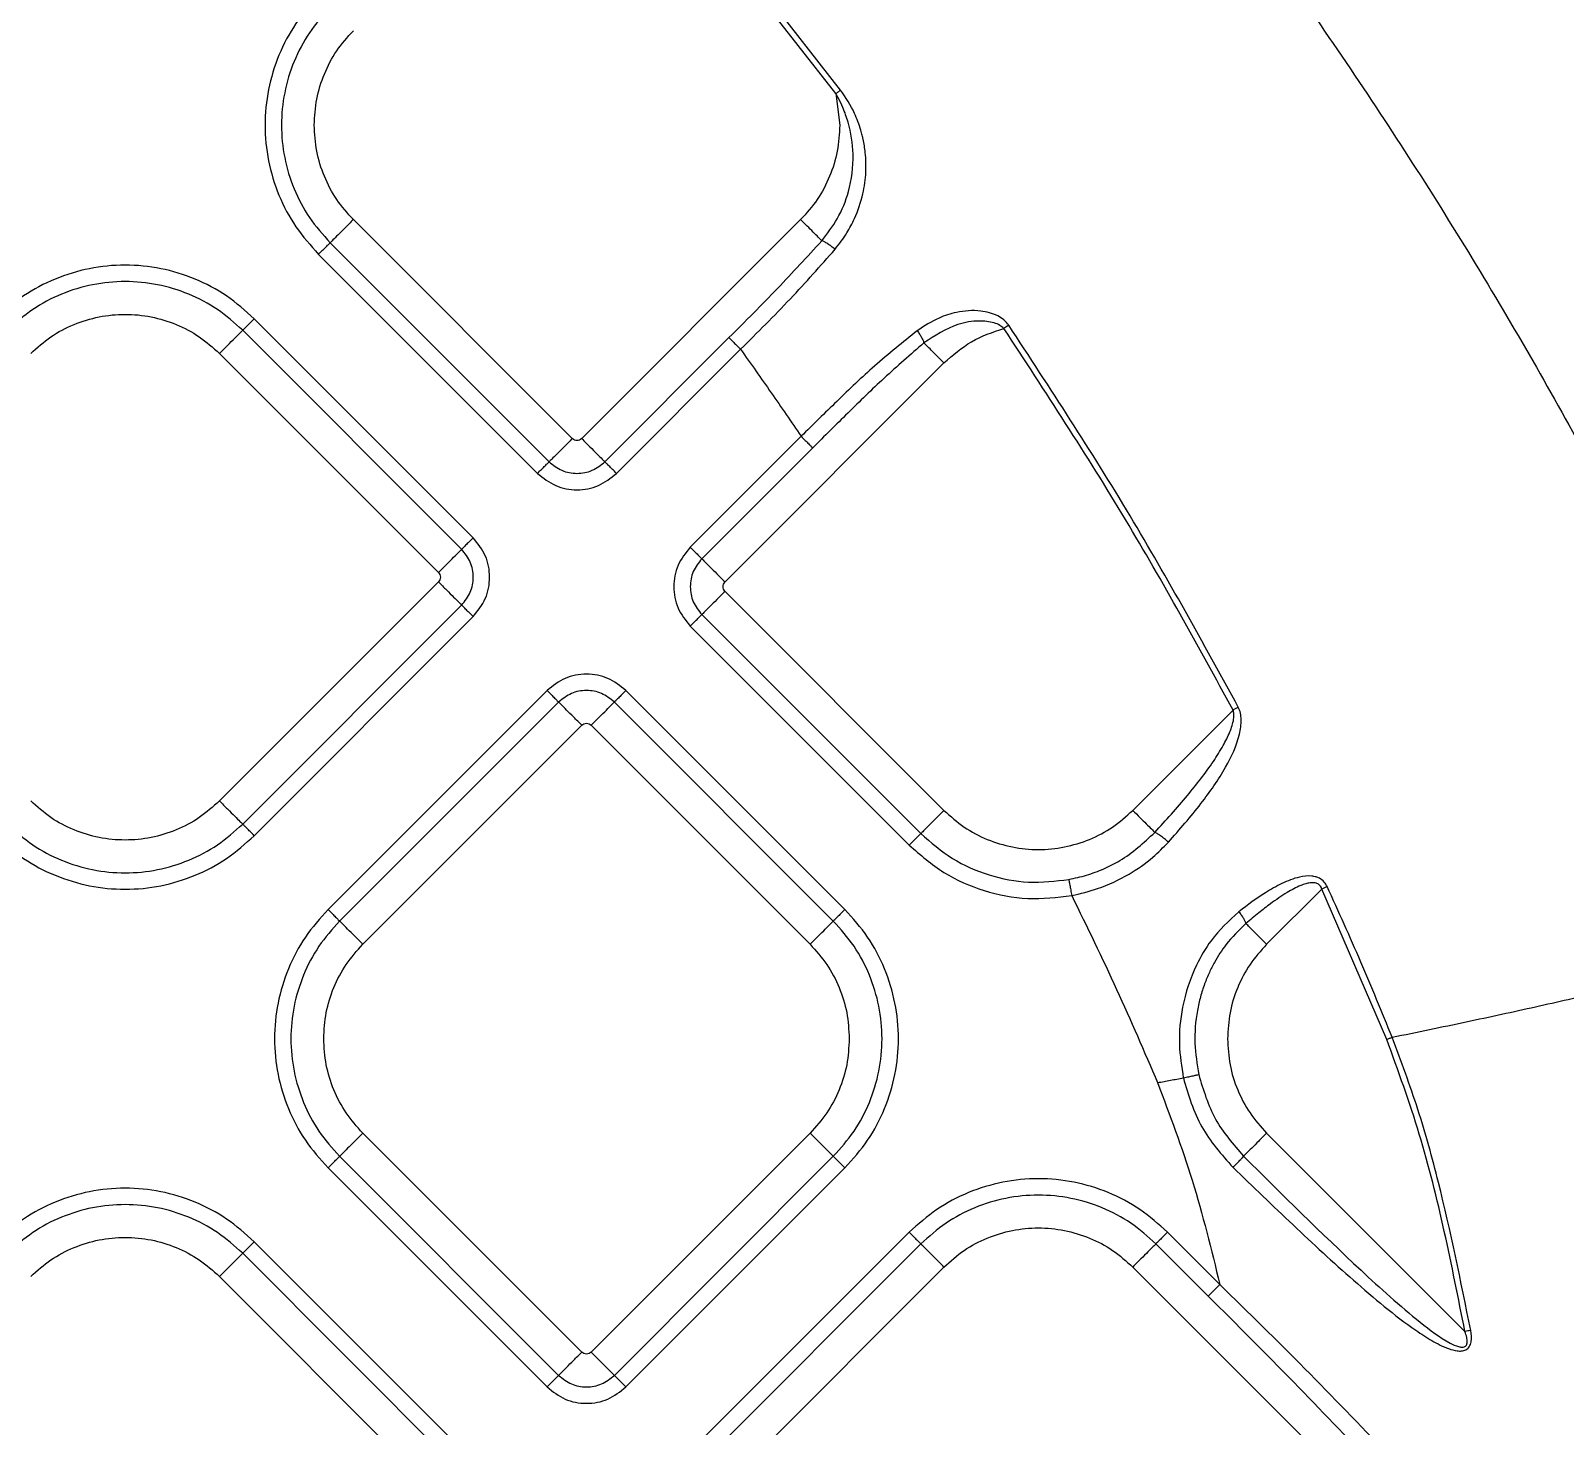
# Model space of a CAD drawing. Extents: x 400 to 501, y 484 to 634.
# Drawn here: x 463.906 to 468.523, y 555.801 to 559.999 of the extents above; entities that cross this region are included whole.
import ezdxf

# ---------------------------------------------------------------- set-up
doc = ezdxf.new("R2010")
doc.units = 0
doc.header["$MEASUREMENT"] = 0
doc.layers.add('DIM', color=3, linetype='Continuous')
doc.layers.add('GEOMETRY', color=3, linetype='Continuous', lineweight=25)

# ---------------------------------------------------------------- blocks, each defined once
blk = doc.blocks.new('2026 GRANDEE')
at = {"layer": 'GEOMETRY', "ltscale": 16}
for p, q in [((15.9041, -37.0303), (15.6046, -36.648)), ((15.9181, -37.0197), (15.6183, -36.6369)), ((15.9041, -37.0303), (15.9155, -37.1253)), ((15.1107, -38.0682), (14.4519, -37.4093)), ((15.7978, -37.4093), (15.139, -38.0682)), ((14.3821, -37.4791), (15.041, -38.1379)), ((14.3473, -37.5139), (15.0061, -38.1727)), ((14.8126, -38.3663), (14.1538, -37.7074)), ((14.7777, -38.4011), (14.1189, -37.7423)), ((15.2087, -38.1379), (15.5821, -37.7645)), ((16.4238, -37.7267), (16.4092, -37.7365)), ((14.0492, -37.812), (14.708, -38.4709)), ((15.2436, -38.1728), (15.6169, -37.7994)), ((16.229, -37.8405), (15.5702, -38.4994)), ((15.7992, -38.0612), (15.4656, -38.3948)), ((15.834, -38.0961), (15.5005, -38.4296)), ((14.708, -38.4991), (14.0492, -39.158)), ((16.229, -39.1865), (15.5702, -38.5276)), ((14.1189, -39.2277), (14.7777, -38.5689)), ((15.5005, -38.5974), (16.1593, -39.2562)), ((14.1538, -39.2626), (14.8126, -38.6037)), ((15.4656, -38.6322), (16.1244, -39.2911)), ((15.0346, -38.8258), (14.3758, -39.4846)), ((15.9309, -39.4846), (15.2721, -38.8258)), ((15.0695, -38.8606), (14.4107, -39.5194)), ((15.896, -39.5194), (15.2372, -38.8606)), ((16.7971, -39.1865), (17.0991, -38.8845)), ((14.4804, -39.5892), (15.1392, -38.9303)), ((15.1675, -38.9303), (15.8263, -39.5892)), ((17.3661, -39.423), (17.1999, -39.5892)), ((17.5612, -39.8754), (17.3661, -39.423)), ((15.1392, -40.8161), (14.4804, -40.1573)), ((15.8263, -40.1573), (15.1675, -40.8161)), ((17.1999, -40.1573), (17.7966, -40.7541)), ((14.3758, -40.2619), (15.0346, -40.9207)), ((14.4107, -40.227), (15.0695, -40.8859)), ((15.2372, -40.8859), (15.896, -40.227)), ((15.2721, -40.9207), (15.9309, -40.2619)), ((14.8126, -41.1428), (14.1537, -40.4839)), ((16.1245, -40.4554), (15.4656, -41.1143)), ((16.1593, -40.4903), (15.5005, -41.1491)), ((17.0242, -40.6476), (16.8669, -40.4903)), ((17.0591, -40.6127), (16.9018, -40.4554)), ((14.7777, -41.1776), (14.1189, -40.5188)), ((15.5702, -41.2189), (16.229, -40.56)), ((17.456, -41.2189), (16.7972, -40.56)), ((14.0491, -40.5885), (14.708, -41.2474))]:
    blk.add_line(p, q, dxfattribs=at)
for points, knots in [([(16.0596, -35.1696), (16.0991, -35.2141), (16.3036, -35.4463), (16.6609, -35.8737), (17.1121, -36.4628), (17.5309, -37.0638), (17.9146, -37.6745), (18.2591, -38.2931), (18.5653, -38.9166), (18.7336, -39.3423), (18.8169, -39.553)], [0.5523938, 0.5523938, 0.5523938, 0.5523938, 0.5677371, 0.6321568, 0.6959727, 0.758973, 0.8209813, 0.8818622, 0.9415362, 1, 1, 1, 1]), ([(19.5752, -39.1144), (19.4737, -38.9216), (19.2746, -38.5438), (18.9512, -37.9998), (18.6234, -37.4859), (18.289, -36.996), (17.9176, -36.4831), (17.5035, -35.9458), (17.135, -35.4977), (16.9156, -35.2422), (16.8524, -35.1696)], [0, 0, 0, 0, 0.0554036, 0.1086248, 0.1594355, 0.2082825, 0.2567981, 0.3172163, 0.3769247, 0.4007728, 0.4007728, 0.4007728, 0.4007728]), ([(15.8614, -37.4729), (15.8779, -37.4515), (15.9124, -37.4066), (15.9479, -37.3184), (15.9605, -37.2183), (15.9469, -37.1322), (15.9274, -37.0768), (15.9142, -37.0485), (15.9066, -37.0349), (15.9041, -37.0303)], [0, 0, 0, 0, 0.1710754, 0.3590464, 0.5981307, 0.8037771, 0.9022181, 0.9671709, 1, 1, 1, 1]), ([(15.9014, -37.4988), (15.9138, -37.4826), (15.9361, -37.4535), (15.9653, -37.3977), (15.9863, -37.3365), (15.9955, -37.2691), (15.9941, -37.2206), (15.9897, -37.1876), (15.9868, -37.1725), (15.9845, -37.162), (15.9822, -37.1529), (15.9755, -37.1282), (15.9582, -37.0804), (15.9332, -37.0425), (15.9181, -37.0197)], [0, 0, 0, 0, 0.1182041, 0.2133404, 0.3673721, 0.4951964, 0.6084827, 0.6484556, 0.6873756, 0.6972919, 0.7107302, 0.7414992, 0.8446399, 1, 1, 1, 1]), ([(15.9181, -37.0197), (15.9158, -37.0214), (15.9113, -37.0249), (15.9065, -37.0285), (15.9041, -37.0303)], [0, 0, 0, 0, 0.5, 1, 1, 1, 1]), ([(15.5821, -37.7645), (15.6312, -37.7154), (15.7268, -37.6199), (15.8174, -37.521), (15.8614, -37.4729)], [0, 0, 0, 0, 0.514296, 1, 1, 1, 1]), ([(15.9014, -37.4988), (15.8977, -37.4957), (15.8901, -37.4896), (15.8789, -37.4819), (15.8688, -37.4758), (15.8639, -37.4739), (15.8614, -37.4729)], [0, 0, 0, 0, 0.249999, 0.5, 0.750001, 1, 1, 1, 1]), ([(15.6169, -37.7994), (15.6676, -37.7492), (15.7664, -37.6513), (15.8572, -37.5487), (15.9014, -37.4988)], [0, 0, 0, 0, 0.512775, 1, 1, 1, 1]), ([(16.4238, -37.7267), (16.4193, -37.7213), (16.4099, -37.7099), (16.3818, -37.6931), (16.3328, -37.6802), (16.2719, -37.685), (16.2068, -37.7058), (16.1698, -37.7298), (16.1485, -37.7437)], [0, 0, 0, 0, 0.068061, 0.141404, 0.316171, 0.562562, 0.746712, 1, 1, 1, 1]), ([(16.4092, -37.7365), (16.4054, -37.7333), (16.3968, -37.7259), (16.3716, -37.7166), (16.3284, -37.7122), (16.2528, -37.7249), (16.2016, -37.7587), (16.1689, -37.7804)], [0, 0, 0, 0, 0.055543, 0.128, 0.30131, 0.552186, 1, 1, 1, 1]), ([(16.1485, -37.7437), (16.1054, -37.7783), (16.0224, -37.8449), (15.908, -37.9543), (15.8349, -38.0261), (15.7992, -38.0612)], [0, 0, 0, 0, 0.355213, 0.684189, 1, 1, 1, 1]), ([(16.1485, -37.7437), (16.1508, -37.7471), (16.1556, -37.7538), (16.1616, -37.7638), (16.1663, -37.773), (16.168, -37.778), (16.1689, -37.7804)], [0, 0, 0, 0, 0.249999, 0.5, 0.750001, 1, 1, 1, 1]), ([(17.0991, -38.8845), (16.9936, -38.6921), (16.7786, -38.3005), (16.5338, -37.9267), (16.4092, -37.7365)], [0, 0, 0, 0, 0.491079, 1, 1, 1, 1]), ([(17.1147, -38.8762), (17.0085, -38.6828), (16.7932, -38.2906), (16.548, -37.9164), (16.4238, -37.7267)], [0, 0, 0, 0, 0.493265, 1, 1, 1, 1]), ([(15.6169, -37.7994), (15.6478, -37.8429), (15.7093, -37.9297), (15.7693, -38.0175), (15.7992, -38.0612)], [0, 0, 0, 0, 0.501569, 1, 1, 1, 1]), ([(16.1689, -37.7804), (16.1286, -37.8153), (16.0504, -37.8831), (15.9403, -37.9905), (15.8692, -38.0611), (15.834, -38.0961)], [0, 0, 0, 0, 0.349633, 0.678146, 1, 1, 1, 1]), ([(15.139, -38.0682), (15.1369, -38.0698), (15.1328, -38.0731), (15.1248, -38.0745), (15.1169, -38.0731), (15.1128, -38.0698), (15.1107, -38.0682)], [0, 0, 0, 0, 0.250227, 0.500001, 0.749773, 1, 1, 1, 1]), ([(15.041, -38.1379), (15.0532, -38.1476), (15.0777, -38.167), (15.1248, -38.1755), (15.1719, -38.167), (15.1964, -38.1476), (15.2087, -38.1379)], [0, 0, 0, 0, 0.2499848, 0.4999945, 0.7500184, 1, 1, 1, 1]), ([(15.0061, -38.1727), (15.0235, -38.1865), (15.0582, -38.214), (15.1248, -38.2259), (15.1915, -38.214), (15.2262, -38.1865), (15.2436, -38.1728)], [0, 0, 0, 0, 0.250039, 0.499994, 0.749965, 1, 1, 1, 1]), ([(14.8126, -38.6037), (14.8263, -38.5864), (14.8538, -38.5517), (14.8658, -38.485), (14.8538, -38.4183), (14.8263, -38.3836), (14.8126, -38.3663)], [0, 0, 0, 0, 0.2500385, 0.4999937, 0.7499651, 1, 1, 1, 1]), ([(14.7777, -38.5689), (14.7874, -38.5566), (14.8069, -38.5321), (14.8153, -38.485), (14.8069, -38.4379), (14.7874, -38.4134), (14.7777, -38.4011)], [0, 0, 0, 0, 0.249985, 0.499995, 0.750018, 1, 1, 1, 1]), ([(15.4656, -38.3948), (15.4518, -38.4121), (15.4243, -38.4468), (15.4124, -38.5135), (15.4243, -38.5802), (15.4518, -38.6149), (15.4656, -38.6322)], [0, 0, 0, 0, 0.250039, 0.499994, 0.749965, 1, 1, 1, 1]), ([(15.5005, -38.4296), (15.4907, -38.4419), (15.4713, -38.4664), (15.4629, -38.5135), (15.4713, -38.5606), (15.4907, -38.5851), (15.5005, -38.5974)], [0, 0, 0, 0, 0.249985, 0.499995, 0.750018, 1, 1, 1, 1]), ([(14.708, -38.4709), (14.7096, -38.4729), (14.7129, -38.4771), (14.7144, -38.485), (14.7129, -38.4929), (14.7096, -38.4971), (14.708, -38.4991)], [0, 0, 0, 0, 0.250227, 0.500001, 0.749773, 1, 1, 1, 1]), ([(15.5702, -38.5276), (15.5685, -38.5256), (15.5653, -38.5214), (15.5638, -38.5135), (15.5653, -38.5056), (15.5685, -38.5014), (15.5702, -38.4994)], [0, 0, 0, 0, 0.2502271, 0.500001, 0.7497726, 1, 1, 1, 1]), ([(15.2721, -38.8258), (15.2547, -38.812), (15.22, -38.7845), (15.1534, -38.7726), (15.0867, -38.7845), (15.052, -38.812), (15.0346, -38.8258)], [0, 0, 0, 0, 0.250039, 0.499994, 0.749965, 1, 1, 1, 1]), ([(15.2372, -38.8606), (15.225, -38.8509), (15.2004, -38.8315), (15.1533, -38.8231), (15.1063, -38.8315), (15.0817, -38.8509), (15.0695, -38.8606)], [0, 0, 0, 0, 0.249985, 0.499995, 0.750018, 1, 1, 1, 1]), ([(16.9041, -39.2823), (16.9377, -39.2441), (17.001, -39.1722), (17.0752, -39.0651), (17.116, -38.9789), (17.1245, -38.9218), (17.1221, -38.894), (17.1171, -38.882), (17.1147, -38.8762)], [0, 0, 0, 0, 0.318933, 0.599871, 0.828207, 0.920404, 0.96138, 1, 1, 1, 1]), ([(17.1147, -38.8762), (17.1122, -38.8776), (17.1071, -38.8803), (17.1018, -38.8831), (17.0991, -38.8845)], [0, 0, 0, 0, 0.5, 1, 1, 1, 1]), ([(15.1392, -38.9303), (15.1413, -38.9287), (15.1454, -38.9254), (15.1533, -38.924), (15.1613, -38.9254), (15.1654, -38.9287), (15.1675, -38.9303)], [0, 0, 0, 0, 0.250227, 0.500001, 0.749773, 1, 1, 1, 1]), ([(16.8635, -39.2528), (16.8968, -39.2161), (16.9591, -39.1474), (17.0272, -39.0598), (17.0681, -38.995), (17.0894, -38.9527), (17.1001, -38.9205), (17.1023, -38.8975), (17.1001, -38.8885), (17.0991, -38.8845)], [0, 0, 0, 0, 0.3316175, 0.6200577, 0.7455209, 0.847976, 0.9388222, 0.9725566, 1, 1, 1, 1]), ([(16.6045, -39.3943), (16.6225, -39.3904), (16.6584, -39.3825), (16.7097, -39.363), (16.7832, -39.3267), (16.83, -39.2836), (16.8635, -39.2528)], [0, 0, 0, 0, 0.184041, 0.36639, 0.547048, 1, 1, 1, 1]), ([(16.6135, -39.4428), (16.6397, -39.4366), (16.6998, -39.4223), (16.7826, -39.3829), (16.8534, -39.334), (16.8889, -39.2977), (16.9041, -39.2823)], [0, 0, 0, 0, 0.23832, 0.545937, 0.806894, 1, 1, 1, 1]), ([(16.9041, -39.2823), (16.9001, -39.2788), (16.8921, -39.2717), (16.8804, -39.2627), (16.8702, -39.2558), (16.8657, -39.2538), (16.8635, -39.2528)], [0, 0, 0, 0, 0.249998, 0.5, 0.750002, 1, 1, 1, 1]), ([(17.382, -39.4156), (17.3793, -39.4108), (17.3736, -39.4006), (17.361, -39.3912), (17.348, -39.3861), (17.3276, -39.3823), (17.2919, -39.3867), (17.2453, -39.4053), (17.1842, -39.4399), (17.1425, -39.4713), (17.1162, -39.4912)], [0, 0, 0, 0, 0.051707, 0.109742, 0.144983, 0.187743, 0.311921, 0.495736, 0.681715, 1, 1, 1, 1]), ([(17.3661, -39.423), (17.3654, -39.421), (17.3641, -39.4172), (17.3606, -39.4123), (17.3563, -39.4084), (17.3499, -39.4053), (17.3411, -39.4036), (17.3297, -39.4043), (17.3165, -39.4073), (17.2928, -39.4158), (17.2571, -39.4351), (17.2156, -39.4639), (17.1747, -39.4956), (17.1503, -39.5161), (17.1376, -39.5269)], [0, 0, 0, 0, 0.0223526, 0.0431371, 0.06354, 0.0848117, 0.1196514, 0.1609825, 0.2103422, 0.268636, 0.4373706, 0.654948, 0.8190689, 1, 1, 1, 1]), ([(17.382, -39.4156), (17.3794, -39.4168), (17.3742, -39.4192), (17.3688, -39.4218), (17.3661, -39.423)], [0, 0, 0, 0, 0.4999998, 1, 1, 1, 1]), ([(17.5775, -39.8688), (17.5466, -39.7932), (17.4843, -39.6409), (17.4163, -39.4911), (17.382, -39.4156)], [0, 0, 0, 0, 0.4966566, 1, 1, 1, 1]), ([(16.6135, -39.4428), (16.6593, -39.5366), (16.7499, -39.722), (16.8314, -39.9116), (16.8717, -40.0053)], [0, 0, 0, 0, 0.505822, 1, 1, 1, 1]), ([(17.1162, -39.4912), (17.0866, -39.5188), (17.0363, -39.5656), (16.979, -39.6647), (16.944, -39.7702), (16.9329, -39.8868), (16.944, -39.9574), (16.9492, -39.991)], [0, 0, 0, 0, 0.220934, 0.374985, 0.615684, 0.81693, 1, 1, 1, 1]), ([(17.1162, -39.4912), (17.1187, -39.4946), (17.1238, -39.5013), (17.1301, -39.5111), (17.135, -39.52), (17.1367, -39.5246), (17.1376, -39.5269)], [0, 0, 0, 0, 0.249999, 0.5, 0.750001, 1, 1, 1, 1]), ([(17.1376, -39.5269), (17.1164, -39.5472), (17.0877, -39.5747), (17.0589, -39.6162), (17.0422, -39.6439), (17.0266, -39.6748), (17.0124, -39.7092), (17.0002, -39.7475), (16.987, -39.8067), (16.98, -39.886), (16.9904, -39.9499), (16.9955, -39.9811)], [0, 0, 0, 0, 0.176679, 0.239633, 0.304556, 0.371441, 0.447361, 0.527782, 0.612704, 0.810825, 1, 1, 1, 1]), ([(17.5775, -39.8688), (17.6526, -39.8533), (17.8029, -39.8223), (18.012, -39.7768), (18.2058, -39.7325), (18.3806, -39.6901), (18.5341, -39.65), (18.6619, -39.613), (18.7633, -39.5792), (18.7987, -39.5619), (18.8169, -39.553)], [0, 0, 0, 0, 0.118135, 0.236568, 0.355876, 0.476787, 0.600216, 0.727371, 0.859906, 1, 1, 1, 1]), ([(17.5612, -39.8754), (17.5639, -39.8743), (17.5695, -39.872), (17.5748, -39.8699), (17.5775, -39.8688)], [0, 0, 0, 0, 0.5000001, 1, 1, 1, 1]), ([(17.7966, -40.7541), (17.7767, -40.6536), (17.7371, -40.4543), (17.6646, -40.159), (17.5956, -39.9699), (17.5612, -39.8754)], [0, 0, 0, 0, 0.337488, 0.668963, 1, 1, 1, 1]), ([(17.8138, -40.7508), (17.7838, -40.6019), (17.7389, -40.3783), (17.6578, -40.0841), (17.6044, -39.9408), (17.5775, -39.8688)], [0, 0, 0, 0, 0.49834, 0.748067, 1, 1, 1, 1]), ([(16.9493, -39.991), (16.9547, -39.9898), (16.9657, -39.9874), (16.98, -39.9843), (16.991, -39.982), (16.994, -39.9814), (16.9955, -39.9811)], [0, 0, 0, 0, 0.249997, 0.5, 0.750003, 1, 1, 1, 1]), ([(16.9955, -39.9811), (17.0094, -40.0274), (17.0367, -40.119), (17.0995, -40.1911), (17.1305, -40.2267)], [0, 0, 0, 0, 0.505848, 1, 1, 1, 1]), ([(16.8717, -40.0053), (16.8846, -40.003), (16.9105, -39.9982), (16.9363, -39.9934), (16.9493, -39.991)], [0, 0, 0, 0, 0.500227, 1, 1, 1, 1]), ([(16.8717, -40.0053), (16.9083, -40.1026), (16.9831, -40.3013), (17.0334, -40.5075), (17.0591, -40.6127)], [0, 0, 0, 0, 0.489737, 1, 1, 1, 1]), ([(16.9493, -39.991), (16.9644, -40.042), (16.9943, -40.1429), (17.0642, -40.2216), (17.0988, -40.2605)], [0, 0, 0, 0, 0.505209, 1, 1, 1, 1]), ([(17.0988, -40.2605), (17.1026, -40.2566), (17.1103, -40.2488), (17.1201, -40.2385), (17.1275, -40.2304), (17.1295, -40.228), (17.1305, -40.2267)], [0, 0, 0, 0, 0.249997, 0.5, 0.750003, 1, 1, 1, 1]), ([(17.0988, -40.2605), (17.1588, -40.3183), (17.2782, -40.4334), (17.4296, -40.5735), (17.5529, -40.6789), (17.6315, -40.7399), (17.6963, -40.782), (17.738, -40.8035), (17.7688, -40.8123), (17.7864, -40.8131), (17.7974, -40.8105), (17.8051, -40.8055), (17.81, -40.7998), (17.8134, -40.7927), (17.8175, -40.7765), (17.8154, -40.7623), (17.8138, -40.7508)], [0, 0, 0, 0, 0.255582, 0.509018, 0.634229, 0.757337, 0.817601, 0.876361, 0.904934, 0.919081, 0.933322, 0.940744, 0.948535, 0.956752, 0.965287, 1, 1, 1, 1]), ([(17.1305, -40.2267), (17.2473, -40.3425), (17.4204, -40.5142), (17.6279, -40.7013), (17.7272, -40.7773), (17.7716, -40.7985), (17.7863, -40.8014), (17.7936, -40.8008), (17.7983, -40.7984), (17.8012, -40.7951), (17.803, -40.7907), (17.804, -40.7829), (17.8022, -40.7702), (17.7986, -40.76), (17.7966, -40.7541)], [0, 0, 0, 0, 0.5249315, 0.7782563, 0.8960369, 0.9263846, 0.9371244, 0.9454778, 0.9501945, 0.9547579, 0.9596807, 0.9653795, 0.9800621, 1, 1, 1, 1]), ([(17.5619, -41.1212), (17.4802, -41.0356), (17.3159, -40.8637), (17.145, -40.6967), (17.0591, -40.6127)], [0, 0, 0, 0, 0.497221, 1, 1, 1, 1]), ([(17.5201, -41.1548), (17.4409, -41.0718), (17.2777, -40.901), (17.1103, -40.7337), (17.0242, -40.6476)], [0, 0, 0, 0, 0.485574, 1, 1, 1, 1]), ([(19.088, -40.6964), (19.0676, -40.7073), (19.0273, -40.7289), (18.9205, -40.7776), (18.7833, -40.8368), (18.6131, -40.9073), (18.4101, -40.989), (18.2008, -41.0711), (17.9952, -41.1502), (17.8004, -41.2242), (17.6616, -41.2759), (17.5904, -41.3024)], [0, 0, 0, 0, 0.119833, 0.237501, 0.35482, 0.473455, 0.595101, 0.721731, 0.810129, 0.90261, 1, 1, 1, 1]), ([(15.1675, -40.8161), (15.1654, -40.8178), (15.1613, -40.821), (15.1533, -40.8225), (15.1454, -40.821), (15.1413, -40.8178), (15.1392, -40.8161)], [0, 0, 0, 0, 0.250227, 0.500001, 0.749773, 1, 1, 1, 1]), ([(15.0695, -40.8859), (15.0817, -40.8956), (15.1063, -40.915), (15.1533, -40.9234), (15.2004, -40.915), (15.225, -40.8956), (15.2372, -40.8859)], [0, 0, 0, 0, 0.249985, 0.499995, 0.750018, 1, 1, 1, 1]), ([(15.0346, -40.9207), (15.052, -40.9345), (15.0867, -40.962), (15.1533, -40.9739), (15.22, -40.962), (15.2547, -40.9345), (15.2721, -40.9207)], [0, 0, 0, 0, 0.250039, 0.499994, 0.749965, 1, 1, 1, 1])]:
    blk.add_open_spline(points, degree=3, knots=knots, dxfattribs=at)
for points in [[(14.3473, -36.7366), (14.3233, -36.7635), (14.2753, -36.8173), (14.225, -36.9138), (14.1933, -37.0173), (14.1828, -37.1253), (14.1933, -37.2332), (14.225, -37.3368), (14.2753, -37.4333), (14.3233, -37.487), (14.3473, -37.5139)], [(14.3821, -36.7715), (14.3603, -36.796), (14.3166, -36.8449), (14.2709, -36.9327), (14.242, -37.027), (14.2324, -37.1253), (14.242, -37.2235), (14.2709, -37.3178), (14.3166, -37.4056), (14.3603, -37.4546), (14.3821, -37.4791)], [(14.3342, -37.1253), (14.3357, -37.099), (14.3387, -37.0464), (14.3627, -36.9707), (14.3992, -36.9001), (14.4343, -36.8609), (14.4519, -36.8412)], [(14.4519, -37.4093), (14.4343, -37.3897), (14.3992, -37.3504), (14.3627, -37.2799), (14.3387, -37.2042), (14.3357, -37.1516), (14.3342, -37.1253)], [(15.9155, -37.1253), (15.914, -37.1516), (15.911, -37.2042), (15.887, -37.2799), (15.8505, -37.3504), (15.8154, -37.3897), (15.7978, -37.4093)], [(14.4519, -37.4093), (14.4436, -37.4176), (14.427, -37.4342), (14.4054, -37.4558), (14.3888, -37.4724), (14.3844, -37.4768), (14.3821, -37.4791)], [(15.8614, -37.4729), (15.858, -37.4696), (15.8513, -37.4628), (15.8357, -37.4473), (15.8176, -37.4291), (15.8044, -37.4159), (15.7978, -37.4093)], [(14.3473, -37.5139), (14.3514, -37.5098), (14.3597, -37.5015), (14.3705, -37.4907), (14.3788, -37.4824), (14.381, -37.4802), (14.3821, -37.4791)], [(14.1538, -37.7074), (14.1269, -37.6834), (14.0731, -37.6355), (13.9766, -37.5852), (13.8731, -37.5535), (13.7651, -37.5429), (13.6571, -37.5535), (13.5536, -37.5852), (13.4571, -37.6355), (13.4033, -37.6834), (13.3765, -37.7074)], [(14.1189, -37.7423), (14.0944, -37.7205), (14.0455, -37.6768), (13.9576, -37.631), (13.8634, -37.6022), (13.7651, -37.5926), (13.6668, -37.6022), (13.5726, -37.631), (13.4847, -37.6768), (13.4358, -37.7205), (13.4113, -37.7423)], [(13.481, -37.812), (13.5007, -37.7945), (13.54, -37.7594), (13.6105, -37.7227), (13.6862, -37.6995), (13.7651, -37.6918), (13.844, -37.6995), (13.9197, -37.7227), (13.9902, -37.7594), (14.0295, -37.7945), (14.0492, -37.812)], [(14.1538, -37.7074), (14.1496, -37.7116), (14.1413, -37.7199), (14.1305, -37.7307), (14.1222, -37.739), (14.12, -37.7412), (14.1189, -37.7423)], [(14.0492, -37.812), (14.0575, -37.8037), (14.074, -37.7872), (14.0957, -37.7655), (14.1123, -37.7489), (14.1167, -37.7445), (14.1189, -37.7423)], [(15.5821, -37.7645), (15.5832, -37.7656), (15.5854, -37.7678), (15.5937, -37.7761), (15.6045, -37.787), (15.6128, -37.7953), (15.6169, -37.7994)], [(16.229, -37.8405), (16.2556, -37.8173), (16.3088, -37.7707), (16.3757, -37.7479), (16.4092, -37.7365)], [(16.229, -37.8405), (16.223, -37.8345), (16.211, -37.8226), (16.1943, -37.8058), (16.1795, -37.791), (16.1724, -37.7839), (16.1689, -37.7804)], [(15.1107, -38.0682), (15.1024, -38.0764), (15.0859, -38.093), (15.0642, -38.1147), (15.0476, -38.1313), (15.0432, -38.1357), (15.041, -38.1379)], [(15.139, -38.0682), (15.1473, -38.0764), (15.1638, -38.093), (15.1855, -38.1147), (15.2021, -38.1313), (15.2065, -38.1357), (15.2087, -38.1379)], [(15.7992, -38.0612), (15.8033, -38.0654), (15.8116, -38.0736), (15.8224, -38.0845), (15.8307, -38.0928), (15.8329, -38.095), (15.834, -38.0961)], [(15.0061, -38.1728), (15.0103, -38.1686), (15.0185, -38.1603), (15.0294, -38.1495), (15.0377, -38.1412), (15.0399, -38.139), (15.041, -38.1379)], [(15.2436, -38.1727), (15.2394, -38.1686), (15.2311, -38.1603), (15.2203, -38.1495), (15.212, -38.1412), (15.2098, -38.139), (15.2087, -38.1379)], [(14.8126, -38.3663), (14.8085, -38.3704), (14.8002, -38.3787), (14.7893, -38.3895), (14.781, -38.3978), (14.7788, -38.4), (14.7777, -38.4011)], [(14.708, -38.4709), (14.7163, -38.4626), (14.7328, -38.446), (14.7545, -38.4244), (14.7711, -38.4078), (14.7755, -38.4033), (14.7777, -38.4011)], [(15.4656, -38.3948), (15.4697, -38.3989), (15.478, -38.4072), (15.4888, -38.418), (15.4971, -38.4263), (15.4993, -38.4285), (15.5005, -38.4296)], [(15.5005, -38.4296), (15.5027, -38.4319), (15.5071, -38.4363), (15.5237, -38.4529), (15.5453, -38.4745), (15.5619, -38.4911), (15.5702, -38.4994)], [(14.708, -38.4991), (14.7163, -38.5074), (14.7328, -38.524), (14.7545, -38.5456), (14.7711, -38.5622), (14.7755, -38.5666), (14.7777, -38.5689)], [(15.5702, -38.5276), (15.5619, -38.5359), (15.5453, -38.5525), (15.5237, -38.5741), (15.5071, -38.5907), (15.5027, -38.5952), (15.5005, -38.5974)], [(14.8126, -38.6037), (14.8085, -38.5996), (14.8002, -38.5913), (14.7893, -38.5805), (14.781, -38.5722), (14.7788, -38.57), (14.7777, -38.5689)], [(15.4656, -38.6322), (15.4697, -38.6281), (15.478, -38.6198), (15.4888, -38.609), (15.4971, -38.6007), (15.4993, -38.5985), (15.5005, -38.5974)], [(15.0346, -38.8258), (15.0388, -38.8299), (15.047, -38.8382), (15.0579, -38.849), (15.0662, -38.8573), (15.0684, -38.8595), (15.0695, -38.8606)], [(15.2721, -38.8258), (15.2679, -38.8299), (15.2597, -38.8382), (15.2488, -38.849), (15.2405, -38.8573), (15.2383, -38.8595), (15.2372, -38.8606)], [(15.1392, -38.9303), (15.1309, -38.9221), (15.1144, -38.9055), (15.0927, -38.8838), (15.0761, -38.8673), (15.0717, -38.8628), (15.0695, -38.8606)], [(15.1675, -38.9303), (15.1758, -38.9221), (15.1923, -38.9055), (15.214, -38.8838), (15.2306, -38.8673), (15.235, -38.8628), (15.2372, -38.8606)], [(14.0492, -39.158), (14.0295, -39.1755), (13.9902, -39.2106), (13.9197, -39.2473), (13.844, -39.2705), (13.7651, -39.2782), (13.6862, -39.2705), (13.6105, -39.2473), (13.54, -39.2106), (13.5007, -39.1755), (13.481, -39.158)], [(14.0492, -39.158), (14.0575, -39.1662), (14.074, -39.1828), (14.0957, -39.2045), (14.1123, -39.2211), (14.1167, -39.2255), (14.1189, -39.2277)], [(16.229, -39.1865), (16.2207, -39.1948), (16.2042, -39.2113), (16.1825, -39.233), (16.1659, -39.2496), (16.1615, -39.254), (16.1593, -39.2562)], [(16.229, -39.1865), (16.2487, -39.204), (16.288, -39.2391), (16.3585, -39.2758), (16.4342, -39.299), (16.5131, -39.3067), (16.592, -39.299), (16.6677, -39.2758), (16.7382, -39.2391), (16.7775, -39.204), (16.7971, -39.1865)], [(16.7971, -39.1865), (16.8043, -39.1937), (16.8187, -39.208), (16.8381, -39.2275), (16.8542, -39.2436), (16.8604, -39.2497), (16.8635, -39.2528)], [(13.4113, -39.2277), (13.4358, -39.2495), (13.4847, -39.2932), (13.5726, -39.339), (13.6668, -39.3678), (13.7651, -39.3774), (13.8634, -39.3678), (13.9576, -39.339), (14.0455, -39.2932), (14.0944, -39.2495), (14.1189, -39.2277)], [(14.1538, -39.2626), (14.1496, -39.2584), (14.1413, -39.2501), (14.1305, -39.2393), (14.1222, -39.231), (14.12, -39.2288), (14.1189, -39.2277)], [(13.3765, -39.2626), (13.4033, -39.2865), (13.4571, -39.3345), (13.5536, -39.3848), (13.6571, -39.4165), (13.7651, -39.4271), (13.8731, -39.4165), (13.9766, -39.3848), (14.0731, -39.3345), (14.1269, -39.2865), (14.1538, -39.2626)], [(16.1244, -39.2911), (16.1286, -39.2869), (16.1368, -39.2786), (16.1477, -39.2678), (16.156, -39.2595), (16.1582, -39.2573), (16.1593, -39.2562)], [(16.1244, -39.2911), (16.158, -39.3203), (16.2252, -39.3787), (16.3488, -39.4319), (16.4808, -39.458), (16.5693, -39.4479), (16.6135, -39.4428)], [(16.1593, -39.2562), (16.1899, -39.2828), (16.251, -39.336), (16.3635, -39.3844), (16.4837, -39.4082), (16.5642, -39.3989), (16.6045, -39.3943)], [(16.6045, -39.3943), (16.6048, -39.3959), (16.6053, -39.3989), (16.6075, -39.4105), (16.6103, -39.4255), (16.6124, -39.437), (16.6135, -39.4428)], [(14.3758, -39.4846), (14.3518, -39.5115), (14.3038, -39.5652), (14.2536, -39.6617), (14.2218, -39.7653), (14.2113, -39.8732), (14.2218, -39.9812), (14.2536, -40.0847), (14.3038, -40.1812), (14.3518, -40.235), (14.3758, -40.2619)], [(14.4107, -39.5194), (14.3888, -39.5439), (14.3451, -39.5929), (14.2994, -39.6807), (14.2705, -39.775), (14.2609, -39.8732), (14.2705, -39.9715), (14.2994, -40.0658), (14.3451, -40.1536), (14.3888, -40.2026), (14.4107, -40.227)], [(14.3758, -39.4846), (14.3799, -39.4887), (14.3882, -39.497), (14.399, -39.5078), (14.4073, -39.5161), (14.4095, -39.5183), (14.4107, -39.5194)], [(14.4804, -39.5892), (14.4721, -39.5809), (14.4555, -39.5643), (14.4339, -39.5427), (14.4173, -39.5261), (14.4129, -39.5217), (14.4107, -39.5194)], [(15.8263, -39.5892), (15.8346, -39.5809), (15.8512, -39.5643), (15.8728, -39.5427), (15.8894, -39.5261), (15.8938, -39.5217), (15.896, -39.5194)], [(15.9309, -39.4846), (15.9268, -39.4887), (15.9185, -39.497), (15.9077, -39.5078), (15.8994, -39.5161), (15.8972, -39.5183), (15.896, -39.5194)], [(15.896, -40.227), (15.9179, -40.2026), (15.9616, -40.1536), (16.0073, -40.0658), (16.0362, -39.9715), (16.0458, -39.8732), (16.0362, -39.775), (16.0073, -39.6807), (15.9616, -39.5929), (15.9179, -39.5439), (15.896, -39.5194)], [(15.9309, -40.2619), (15.9549, -40.235), (16.0029, -40.1812), (16.0531, -40.0847), (16.0849, -39.9812), (16.0954, -39.8732), (16.0849, -39.7653), (16.0531, -39.6617), (16.0029, -39.5652), (15.9549, -39.5115), (15.9309, -39.4846)], [(17.1999, -39.5892), (17.1935, -39.5828), (17.1808, -39.5701), (17.1632, -39.5525), (17.1479, -39.5372), (17.141, -39.5303), (17.1376, -39.5269)], [(14.3627, -39.8732), (14.3642, -39.8469), (14.3672, -39.7943), (14.3912, -39.7186), (14.4277, -39.6481), (14.4628, -39.6088), (14.4804, -39.5892)], [(15.8263, -39.5892), (15.8439, -39.6088), (15.879, -39.6481), (15.9155, -39.7186), (15.9395, -39.7943), (15.9425, -39.8469), (15.944, -39.8732)], [(17.1999, -39.5892), (17.1823, -39.6089), (17.1472, -39.6481), (17.1107, -39.7187), (17.0867, -39.7944), (17.0837, -39.847), (17.0822, -39.8733)], [(14.4804, -40.1573), (14.4628, -40.1377), (14.4277, -40.0984), (14.3912, -40.0278), (14.3672, -39.9521), (14.3642, -39.8995), (14.3627, -39.8732)], [(15.944, -39.8732), (15.9425, -39.8995), (15.9395, -39.9521), (15.9155, -40.0278), (15.879, -40.0984), (15.8439, -40.1377), (15.8263, -40.1573)], [(17.0822, -39.8733), (17.0837, -39.8996), (17.0867, -39.9522), (17.1107, -40.0279), (17.1472, -40.0984), (17.1823, -40.1377), (17.1999, -40.1573)], [(14.4804, -40.1573), (14.4721, -40.1656), (14.4555, -40.1821), (14.4339, -40.2038), (14.4173, -40.2204), (14.4129, -40.2248), (14.4107, -40.227)], [(15.8263, -40.1573), (15.8346, -40.1656), (15.8512, -40.1821), (15.8728, -40.2038), (15.8894, -40.2204), (15.8938, -40.2248), (15.896, -40.227)], [(17.1999, -40.1573), (17.1917, -40.1655), (17.1755, -40.1817), (17.1542, -40.203), (17.1376, -40.2196), (17.1328, -40.2243), (17.1305, -40.2267)], [(14.3758, -40.2619), (14.3799, -40.2577), (14.3882, -40.2495), (14.399, -40.2386), (14.4073, -40.2303), (14.4095, -40.2281), (14.4107, -40.227)], [(15.9309, -40.2619), (15.9268, -40.2577), (15.9185, -40.2495), (15.9077, -40.2386), (15.8994, -40.2303), (15.8972, -40.2281), (15.896, -40.227)], [(16.9018, -40.4554), (16.8749, -40.4314), (16.8211, -40.3835), (16.7246, -40.3332), (16.6211, -40.3015), (16.5131, -40.2909), (16.4051, -40.3015), (16.3016, -40.3332), (16.2051, -40.3835), (16.1513, -40.4314), (16.1245, -40.4554)], [(14.1537, -40.4839), (14.1268, -40.46), (14.0731, -40.412), (13.9766, -40.3617), (13.873, -40.33), (13.7651, -40.3194), (13.6571, -40.33), (13.5536, -40.3617), (13.4571, -40.412), (13.4033, -40.46), (13.3764, -40.4839)], [(16.8669, -40.4903), (16.8424, -40.4685), (16.7935, -40.4248), (16.7056, -40.379), (16.6114, -40.3502), (16.5131, -40.3406), (16.4148, -40.3502), (16.3206, -40.379), (16.2327, -40.4248), (16.1838, -40.4685), (16.1593, -40.4903)], [(14.1189, -40.5188), (14.0944, -40.497), (14.0454, -40.4533), (13.9576, -40.4075), (13.8634, -40.3787), (13.7651, -40.3691), (13.6668, -40.3787), (13.5725, -40.4075), (13.4847, -40.4533), (13.4358, -40.497), (13.4113, -40.5188)], [(16.229, -40.56), (16.2487, -40.5425), (16.288, -40.5074), (16.3585, -40.4707), (16.4342, -40.4475), (16.5131, -40.4398), (16.592, -40.4475), (16.6677, -40.4707), (16.7382, -40.5074), (16.7775, -40.5425), (16.7972, -40.56)], [(13.481, -40.5885), (13.5007, -40.571), (13.54, -40.5359), (13.6105, -40.4992), (13.6862, -40.476), (13.7651, -40.4683), (13.844, -40.476), (13.9197, -40.4992), (13.9902, -40.5359), (14.0295, -40.571), (14.0491, -40.5885)], [(14.1537, -40.4839), (14.1496, -40.4881), (14.1413, -40.4964), (14.1305, -40.5072), (14.1222, -40.5155), (14.12, -40.5177), (14.1189, -40.5188)], [(16.1245, -40.4554), (16.1286, -40.4596), (16.1369, -40.4679), (16.1477, -40.4787), (16.156, -40.487), (16.1582, -40.4892), (16.1593, -40.4903)], [(16.229, -40.56), (16.2208, -40.5517), (16.2042, -40.5352), (16.1826, -40.5135), (16.166, -40.4969), (16.1615, -40.4925), (16.1593, -40.4903)], [(16.8669, -40.4903), (16.8647, -40.4925), (16.8603, -40.4969), (16.8437, -40.5135), (16.822, -40.5352), (16.8055, -40.5517), (16.7972, -40.56)], [(16.9018, -40.4554), (16.8976, -40.4596), (16.8893, -40.4679), (16.8785, -40.4787), (16.8702, -40.487), (16.868, -40.4892), (16.8669, -40.4903)], [(14.0491, -40.5885), (14.0574, -40.5803), (14.074, -40.5637), (14.0956, -40.542), (14.1122, -40.5254), (14.1167, -40.521), (14.1189, -40.5188)], [(17.0242, -40.6476), (17.0253, -40.6465), (17.0275, -40.6443), (17.0358, -40.636), (17.0466, -40.6252), (17.0549, -40.6169), (17.0591, -40.6127)], [(17.8138, -40.7508), (17.811, -40.7514), (17.8054, -40.7524), (17.7995, -40.7535), (17.7966, -40.7541)], [(15.0695, -40.8859), (15.0717, -40.8836), (15.0761, -40.8792), (15.0927, -40.8626), (15.1144, -40.841), (15.1309, -40.8244), (15.1392, -40.8161)], [(15.1675, -40.8161), (15.1758, -40.8244), (15.1923, -40.841), (15.214, -40.8626), (15.2306, -40.8792), (15.235, -40.8836), (15.2372, -40.8859)], [(15.0695, -40.8859), (15.0684, -40.887), (15.0662, -40.8892), (15.0579, -40.8975), (15.047, -40.9083), (15.0388, -40.9166), (15.0346, -40.9207)], [(15.2721, -40.9207), (15.2679, -40.9166), (15.2597, -40.9083), (15.2488, -40.8975), (15.2405, -40.8892), (15.2383, -40.887), (15.2372, -40.8859)]]:
    blk.add_open_spline(points, degree=3, dxfattribs=at)

msp = doc.modelspace()

# ---------------------------------------------------------------- block references
at = {"layer": 'DIM'}
msp.add_blockref('2026 GRANDEE', (450.4248, 596.8403), dxfattribs=at)

doc.saveas('drawing.dxf')
